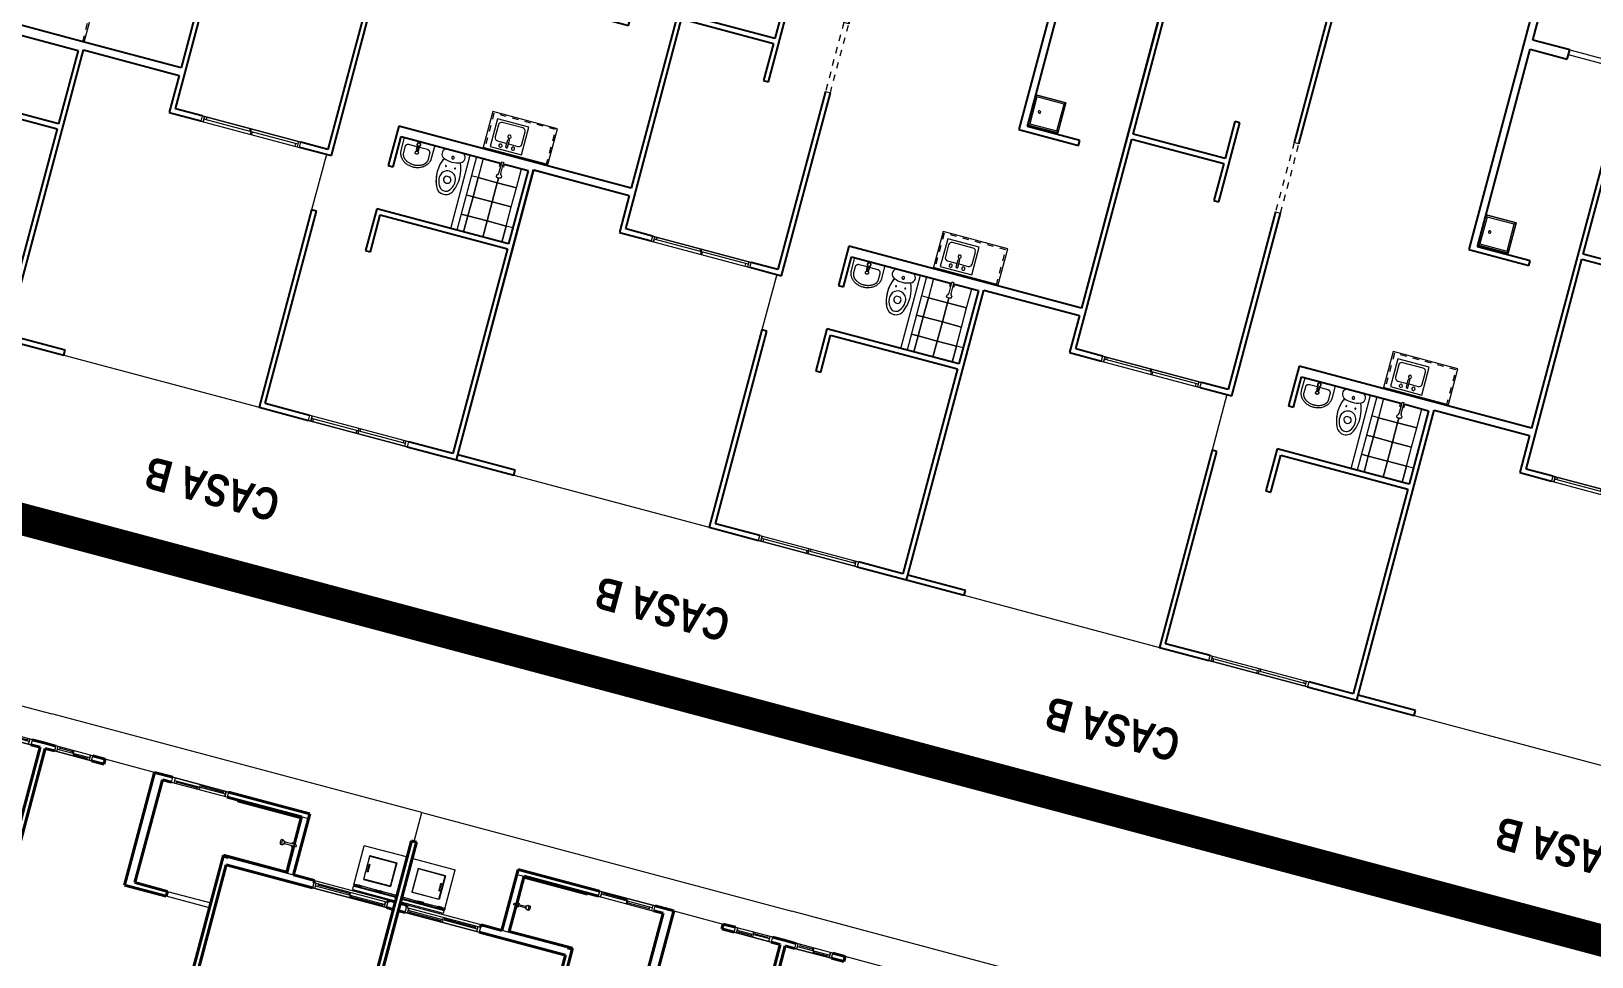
# Model space of a CAD drawing. Header units: metres. Extents: x 689715 to 690980, y 1005284 to 1006835.
# Drawn here: x 690679.23 to 690703.68, y 1005480.28 to 1005494.78 of the extents above; entities that cross this region are included whole.
import ezdxf

# ---------------------------------------------------------------- set-up
doc = ezdxf.new("R2010")
doc.units = ezdxf.units.M
doc.linetypes.add('Dash', pattern=[0.006, 0.003, -0.003])
doc.linetypes.add('Overhead', pattern=[0.003969, 0.002381, -0.001587])
for name, color, linetype in [('0_HUELLA MAYA 3R', 7, 'Continuous'), ('A-BLDG', 7, 'Continuous'), ('C-LOTE-LINEA', 230, 'Continuous'), ('POLIGONO EFECTIVO FIII', 6, 'Continuous')]:
    doc.layers.add(name, color=color, linetype=linetype)
for name, color, linetype, lineweight in [('A-DETL-GENF', 92, 'Continuous', 9), ('A-DETL-MEDM', 33, 'Continuous', 18), ('A-FLOR', 250, 'Continuous', 9), ('A-GENM', 13, 'Continuous', 9), ('A-GLAZ', 151, 'Continuous', 9), ('A-GLAZ-CURT', 52, 'Continuous', 9), ('A-WALL', 250, 'Continuous', 9), ('G-ANNO-TEXT', 2, 'Continuous', 9), ('G-IMPT', 8, 'Continuous', 9), ('P-PIPE', 250, 'Continuous', 9), ('P-SANR-FIXT', 250, 'Continuous', 9), ('Q-CASE', 31, 'Continuous', 9), ('Q-SPCQ', 91, 'Continuous', 9)]:
    doc.layers.add(name, color=color, linetype=linetype, lineweight=lineweight)
doc.styles.add('Arial_B', font='', dxfattribs={"width": 0.8, "height": 0.5})
doc.styles.get('Arial_B').set_extended_font_data('Arial', bold=True)

# ---------------------------------------------------------------- blocks, each defined once
blk = doc.blocks.new('M_Base Cabinet-Double Door Sink Unit - 105-535934-PLANO CLAVE')
at = {"layer": 'Q-CASE', "linetype": 'Dash'}
for p, q in [((-0.481, 0), (-0.481, -0.58)), ((0.519, -0.58), (0.519, 0)), ((-0.481, -0.58), (0.519, -0.58))]:
    blk.add_line(p, q, dxfattribs=at)
blk = doc.blocks.new('Window-Sliding - VENTANA DE 1_60 X 1_20-675561-PLANO CLAVE')
at = {"layer": 'A-GLAZ'}
for p, q in [((0.8, 0.04), (-0.8, 0.04)), ((-0.8, 0.04), (-0.8, -0.043)), ((-0.8, 0.04), (0.8, 0.04)), ((-0.762, -0.043), (-0.762, 0.04)), ((-0.762, 0.04), (-0.762, -0.043)), ((-0.727, 0.04), (-0.727, -0.001)), ((-0.022, 0.04), (-0.022, -0.001)), ((0, -0.001), (0, 0.04)), ((0.762, 0.04), (0.762, -0.043)), ((0.8, -0.043), (0.8, 0.04)), ((-0.8, -0.043), (0.8, -0.043)), ((-0.8, -0.043), (0.8, -0.043)), ((-0.8, -0.043), (0.8, -0.043)), ((0.762, -0.001), (-0.762, -0.001)), ((0, -0.001), (0, -0.043)), ((0.023, -0.043), (0.023, -0.001)), ((0.727, -0.043), (0.727, -0.001))]:
    blk.add_line(p, q, dxfattribs=at)
blk = doc.blocks.new('Window-Sliding - VENTANA DE 1_60 X 1_20-1075703-PLANO CLAVE')
at = {"layer": 'A-GLAZ'}
for p, q in [((-0.8, -0.04), (-0.8, 0.043)), ((-0.8, 0.043), (0.8, 0.043)), ((-0.8, 0.043), (0.8, 0.043)), ((-0.8, 0.043), (0.8, 0.043)), ((-0.762, 0.043), (-0.762, -0.04)), ((-0.762, -0.04), (-0.762, 0.043)), ((0.762, 0.001), (-0.762, 0.001)), ((-0.727, -0.04), (-0.727, 0.001)), ((-0.022, -0.04), (-0.022, 0.001)), ((0, 0.001), (0, 0.043)), ((0, 0.001), (0, -0.04)), ((0.023, 0.043), (0.023, 0.001)), ((0.727, 0.043), (0.727, 0.001)), ((0.762, -0.04), (0.762, 0.043)), ((0.8, 0.043), (0.8, -0.04)), ((0.8, -0.04), (-0.8, -0.04)), ((-0.8, -0.04), (0.8, -0.04))]:
    blk.add_line(p, q, dxfattribs=at)
blk = doc.blocks.new('Sink - Utility - 455 mmx455 mm-688411-PLANO CLAVE')
at = {"layer": 'P-SANR-FIXT'}
for p, q in [((0.007, 0.244), (0.493, 0.244)), ((0.494, 0.244), (0.007, 0.244)), ((0.029, 0.217), (0.007, 0.244)), ((0.029, 0.217), (0.029, -0.217)), ((0.471, 0.217), (0.029, 0.217)), ((0.493, 0.244), (0.471, 0.217)), ((0.471, -0.217), (0.471, 0.217)), ((0.493, 0.244), (0.493, -0.244)), ((0.494, -0.244), (0.494, 0.244)), ((0.029, -0.217), (0.007, -0.244)), ((0.493, -0.244), (0.007, -0.244)), ((0.007, -0.244), (0.494, -0.244)), ((0.029, -0.217), (0.471, -0.217)), ((0.471, -0.217), (0.493, -0.244))]:
    blk.add_line(p, q, dxfattribs=at)
for start, end in [(90, 270), (90, 270), (270, 90), (270, 90)]:
    blk.add_arc((0.13, 0), 0.02, start, end, dxfattribs=at)
blk = doc.blocks.new('Counter Top w Sink Hole - 600mm Depth-798893-PLANO CLAVE')
at = {"layer": 'Q-CASE'}
for p, q in [((-1.2, 0), (-1.2, -0.6)), ((-0.15, -0.6), (-0.15, 0)), ((-1.2, -0.019), (-0.15, -0.019)), ((-1.2, -0.6), (-0.15, -0.6))]:
    blk.add_line(p, q, dxfattribs=at)
blk = doc.blocks.new('Asiento de WC con cisterna - Basado en muro _1_ - 700 x 370 mm-789044-PLANO CLAVE')
at = {"layer": 'P-SANR-FIXT'}
for p, q in [((0.082, 0.506), (0.094, 0.493)), ((0.094, 0.493), (0.156, 0.493)), ((0.156, 0.493), (0.168, 0.506)), ((-0.022, 0.075), (-0.022, 0.084)), ((-0.022, 0.075), (-0.022, 0.084)), ((0.272, 0.084), (0.272, 0.075)), ((0.272, 0.084), (0.272, 0.075))]:
    blk.add_line(p, q, dxfattribs=at)
for centre, radius, start, end in [((0.126, 0.628), 0.15, 90.5311, 156.2031), ((0.126, 0.628), 0.15, 90.5311, 156.2031), ((0.124, 0.628), 0.15, 23.7969, 89.4689), ((0.124, 0.628), 0.15, 23.7969, 89.4689), ((0.5, 0.463), 0.558, 156.2031, 204.606), ((0.5, 0.463), 0.558, 156.2031, 204.6455), ((0.216, 0.545), 0.22, 135.6026, 189.0939), ((0.125, 0.531), 0.128, 189.0939, 270.0015), ((0.117, 0.642), 0.0816, 84.1645, 135.6026), ((0.117, 0.541), 0.05, 162.8135, 225), ((0.125, 0.539), 0.0581, 17.1829, 162.8135), ((0.133, 0.642), 0.0816, 44.3974, 95.8355), ((0.133, 0.541), 0.05, 315, 17.1829), ((0.034, 0.545), 0.22, 350.9061, 44.3974), ((0.125, 0.531), 0.128, 317.5547, 350.9061), ((-0.25, 0.463), 0.558, 335.3545, 23.7969), ((-0.25, 0.463), 0.558, 7.6626, 23.7969), ((-0.25, 0.463), 0.558, 359.5954, 7.6626), ((0.125, -0.087), 0.344, 66.8782, 113.1218), ((0.052, 0.34), 0.00783, 0, 180), ((0.052, 0.34), 0.00783, 180, 360), ((0.125, 0.531), 0.128, 269.9985, 317.5547), ((0.2, 0.34), 0.00783, 0, 180), ((0.2, 0.34), 0.00783, 180, 0), ((-0.25, 0.463), 0.558, 335.394, 359.5954), ((0.022, 0.154), 0.0825, 113.1218, 237.7255), ((0.022, 0.154), 0.0825, 113.1218, 237.7255), ((0.125, -0.087), 0.344, 112.6568, 113.1218), ((0.126, 0.186), 0.0209, 0, 180), ((0.126, 0.186), 0.0209, 180, 0), ((0.125, -0.087), 0.344, 66.8782, 67.3432), ((0.228, 0.154), 0.0825, 302.2745, 66.8782), ((0.228, 0.154), 0.0825, 302.2745, 66.8782)]:
    blk.add_arc(centre, radius, start, end, dxfattribs=at)
blk = doc.blocks.new('Shower_System-Symmons-Dia-Shower-Tub_Spout - 2_5 GPM Flow Restrictor_ Chrome-789671-PLANO CLAVE')
at = {"layer": 'P-PIPE'}
for p, q in [((10.788, 5.648), (10.788, 5.674)), ((10.795, 5.642), (10.788, 5.648)), ((10.807, 5.635), (10.795, 5.642)), ((10.807, 5.62), (10.807, 5.635)), ((10.858, 5.642), (10.846, 5.635)), ((10.846, 5.635), (10.846, 5.62)), ((10.864, 5.648), (10.858, 5.642)), ((10.864, 5.674), (10.864, 5.648)), ((10.795, 5.459), (10.812, 5.463)), ((10.795, 5.455), (10.795, 5.459)), ((10.814, 5.455), (10.795, 5.455)), ((10.812, 5.463), (10.814, 5.463)), ((10.814, 5.463), (10.814, 5.614)), ((10.814, 5.43), (10.814, 5.455)), ((10.839, 5.43), (10.814, 5.43)), ((10.839, 5.614), (10.839, 5.463)), ((10.839, 5.463), (10.841, 5.463)), ((10.858, 5.455), (10.839, 5.455)), ((10.839, 5.455), (10.839, 5.43)), ((10.841, 5.463), (10.858, 5.459)), ((10.858, 5.459), (10.858, 5.455))]:
    blk.add_line(p, q, dxfattribs=at)
blk.add_open_spline([(10.788, 5.674), (10.788, 5.675), (10.789, 5.676), (10.79, 5.679), (10.793, 5.681), (10.797, 5.684), (10.805, 5.687), (10.817, 5.689), (10.83, 5.69), (10.842, 5.688), (10.854, 5.685), (10.862, 5.68), (10.864, 5.676), (10.864, 5.674)], degree=3, knots=[0, 0, 0, 0, 0.052632, 0.105263, 0.157895, 0.210526, 0.315789, 0.421053, 0.526316, 0.631579, 0.736842, 0.868421, 1, 1, 1, 1], dxfattribs=at)
for points in [[(10.814, 5.614), (10.812, 5.615), (10.81, 5.616), (10.808, 5.618), (10.807, 5.619), (10.807, 5.62)], [(10.846, 5.62), (10.846, 5.619), (10.845, 5.618), (10.843, 5.616), (10.841, 5.615), (10.839, 5.614)]]:
    blk.add_open_spline(points, degree=3, dxfattribs=at)
at = {"layer": 'P-SANR-FIXT'}
for p, q in [((10.731, 5.455), (10.731, 5.461)), ((10.731, 5.461), (10.795, 5.461)), ((10.795, 5.461), (10.795, 5.506)), ((10.795, 5.506), (10.814, 5.506)), ((10.839, 5.506), (10.858, 5.506)), ((10.858, 5.506), (10.858, 5.461)), ((10.858, 5.461), (10.922, 5.461)), ((10.922, 5.461), (10.922, 5.455))]:
    blk.add_line(p, q, dxfattribs=at)
blk = doc.blocks.new('Fregadero de cocina - Isla - 510 x 450 mm-797699-PLANO CLAVE')
at = {"layer": 'P-SANR-FIXT'}
for p, q in [((-0.239, 0.227), (-0.239, -0.223)), ((0.271, 0.227), (-0.239, 0.227)), ((-0.201, 0.062), (-0.201, -0.134)), ((0.003, 0.113), (-0.15, 0.113)), ((0.003, 0.17), (0.003, 0.053)), ((0.028, 0.17), (0.028, 0.053)), ((0.182, 0.113), (0.028, 0.113)), ((0.233, -0.134), (0.233, 0.062)), ((0.271, -0.223), (0.271, 0.227)), ((-0.239, -0.223), (0.271, -0.223)), ((-0.15, -0.185), (0.182, -0.185))]:
    blk.add_line(p, q, dxfattribs=at)
for centre, radius, start, end in [((-0.15, 0.062), 0.0508, 136.5356, 180), ((-0.15, 0.062), 0.0508, 90, 135), ((-0.086, 0.167), 0.0254, 360, 180), ((-0.086, 0.167), 0.0254, 180, 0), ((0.016, 0), 0.0254, 360, 180), ((0.016, 0), 0.0254, 180, 0), ((0.016, 0.17), 0.0127, 360, 180), ((0.016, 0.053), 0.0127, 180, 0), ((0.117, 0.172), 0.0254, 360, 180), ((0.117, 0.172), 0.0254, 180, 0), ((0.182, 0.062), 0.0508, 360, 90), ((-0.15, -0.134), 0.0508, 180, 270), ((0.182, -0.134), 0.0508, 270, 315), ((0.182, -0.134), 0.0508, 315.0163, 0)]:
    blk.add_arc(centre, radius, start, end, dxfattribs=at)
blk = doc.blocks.new('M_Opening-Door - 1_12 x 2_21 mm-891659-PLANO CLAVE')
at = {"layer": 'A-DETL-GENF', "linetype": 'Overhead'}
for p, q in [((0.552, 0.04), (-0.568, 0.04)), ((-0.568, -0.04), (0.552, -0.04))]:
    blk.add_line(p, q, dxfattribs=at)
at = {"layer": 'A-DETL-MEDM'}
for p, q in [((-0.568, 0.04), (-0.568, -0.04)), ((0.552, -0.04), (0.552, 0.04))]:
    blk.add_line(p, q, dxfattribs=at)
blk = doc.blocks.new('M_Rectangle Surface - ELBA BEIGE-1192598-PLANO CLAVE')
at = {"layer": 'A-GLAZ-CURT'}
for p, q in [((1.955, 1.955), (1.645, 1.955)), ((1.645, 1.955), (1.645, 1.645)), ((1.955, 1.645), (1.955, 1.955)), ((1.645, 1.645), (1.955, 1.645))]:
    blk.add_line(p, q, dxfattribs=at)
blk = doc.blocks.new('M_Rectangle Surface - ELBA BEIGE-V24-PLANO CLAVE')
at = {"layer": 'A-GLAZ-CURT'}
for p, q in [((1.721, 1.955), (1.645, 1.955)), ((1.645, 1.955), (1.645, 1.645)), ((1.645, 1.645), (1.955, 1.645))]:
    blk.add_line(p, q, dxfattribs=at)
blk = doc.blocks.new('M_Rectangle Surface - ELBA BEIGE-V25-PLANO CLAVE')
at = {"layer": 'A-GLAZ-CURT'}
for p, q in [((1.955, 1.955), (1.645, 1.955)), ((1.645, 1.955), (1.645, 1.645)), ((1.645, 1.645), (1.721, 1.645))]:
    blk.add_line(p, q, dxfattribs=at)
blk = doc.blocks.new('Wall_Basin_with_optional_pedestal_taps_or_mixer_13910 - 500w x 420d wall w taps-1270141-PLANO CLAVE')
at = {"layer": 'P-SANR-FIXT'}
for p, q in [((-0.114, 0.115), (-0.114, 0.325)), ((0.374, 0.325), (0.374, 0.115)), ((-0.072, 0.185), (-0.072, 0.09)), ((0.11, 0.235), (-0.02, 0.235)), ((0.281, 0.235), (0.15, 0.235)), ((0.333, 0.09), (0.333, 0.185))]:
    blk.add_line(p, q, dxfattribs=at)
blk.add_circle((0.13, 0.146), 0.025, dxfattribs=at)
for points, knots in [([(0.374, 0.115), (0.374, 0.109), (0.374, 0.097), (0.371, 0.082), (0.368, 0.071), (0.365, 0.059), (0.36, 0.045), (0.352, 0.029), (0.339, 0.009), (0.32, -0.015), (0.293, -0.039), (0.263, -0.058), (0.23, -0.073), (0.198, -0.082), (0.169, -0.087), (0.144, -0.09), (0.117, -0.09), (0.091, -0.087), (0.066, -0.083), (0.032, -0.073), (-0.008, -0.056), (-0.051, -0.025), (-0.08, 0.009), (-0.097, 0.039), (-0.106, 0.063), (-0.112, 0.089), (-0.114, 0.106), (-0.114, 0.115)], [-1, -1, -1, -1, -0.974537, -0.949074, -0.936343, -0.923611, -0.898148, -0.872685, -0.847222, -0.796296, -0.74537, -0.694444, -0.643519, -0.592593, -0.555556, -0.518519, -0.481481, -0.444444, -0.407407, -0.37037, -0.296296, -0.222222, -0.148148, -0.111111, -0.074074, -0.037037, 0, 0, 0, 0]), ([(-0.02, 0.235), (-0.023, 0.235), (-0.029, 0.235), (-0.04, 0.232), (-0.051, 0.226), (-0.061, 0.217), (-0.067, 0.208), (-0.071, 0.197), (-0.072, 0.189), (-0.072, 0.185)], [-1, -1, -1, -1, -0.892857, -0.785714, -0.571429, -0.428571, -0.285714, -0.142857, 0, 0, 0, 0]), ([(-0.072, 0.09), (-0.072, 0.083), (-0.071, 0.073), (-0.068, 0.06), (-0.064, 0.05), (-0.059, 0.041), (-0.054, 0.032), (-0.048, 0.023), (-0.041, 0.016), (-0.034, 0.008), (-0.026, 0.001), (-0.018, -0.005), (-0.01, -0.011), (-0.001, -0.016), (0.011, -0.023), (0.027, -0.031), (0.049, -0.038), (0.072, -0.044), (0.095, -0.048), (0.115, -0.05), (0.13, -0.05), (0.146, -0.05), (0.166, -0.048), (0.189, -0.044), (0.212, -0.038), (0.234, -0.03), (0.256, -0.02), (0.272, -0.01), (0.285, -0.001), (0.294, 0.007), (0.302, 0.016), (0.31, 0.025), (0.315, 0.033), (0.319, 0.039), (0.322, 0.045), (0.325, 0.05), (0.328, 0.057), (0.33, 0.067), (0.332, 0.078), (0.333, 0.086), (0.333, 0.09)], [-1, -1, -1, -1, -0.961957, -0.942935, -0.923913, -0.904891, -0.88587, -0.866848, -0.847826, -0.828804, -0.809783, -0.790761, -0.771739, -0.752717, -0.733696, -0.695652, -0.652174, -0.608696, -0.565217, -0.521739, -0.5, -0.478261, -0.434783, -0.391304, -0.347826, -0.304348, -0.26087, -0.217391, -0.195652, -0.173913, -0.152174, -0.130435, -0.108696, -0.097826, -0.086957, -0.076087, -0.065217, -0.043478, -0.021739, 0, 0, 0, 0]), ([(0.105, 0.146), (0.105, 0.148), (0.106, 0.151), (0.107, 0.155), (0.109, 0.159), (0.111, 0.162), (0.114, 0.165), (0.118, 0.168), (0.122, 0.17), (0.125, 0.171), (0.128, 0.171), (0.129, 0.171), (0.129, 0.171)], [0, 0, 0, 0, 0.0555556, 0.1111111, 0.1666667, 0.2222222, 0.2777778, 0.3333333, 0.3888889, 0.4444444, 0.4791667, 0.4836011, 0.4836011, 0.4836011, 0.4836011]), ([(0.155, 0.146), (0.155, 0.145), (0.155, 0.142), (0.154, 0.138), (0.152, 0.134), (0.15, 0.13), (0.146, 0.127), (0.143, 0.124), (0.139, 0.122), (0.135, 0.121), (0.132, 0.121), (0.128, 0.121), (0.124, 0.122), (0.12, 0.123), (0.116, 0.125), (0.114, 0.127), (0.112, 0.129), (0.11, 0.131), (0.107, 0.137), (0.105, 0.142), (0.105, 0.146)], [0, 0, 0, 0, 0.055556, 0.111111, 0.166667, 0.222222, 0.277778, 0.333333, 0.388889, 0.444444, 0.479167, 0.513889, 0.583333, 0.652778, 0.6875, 0.722222, 0.756944, 0.791667, 0.861111, 1, 1, 1, 1]), ([(0.132, 0.171), (0.133, 0.171), (0.137, 0.17), (0.141, 0.169), (0.144, 0.167), (0.146, 0.165), (0.148, 0.163), (0.151, 0.161), (0.154, 0.155), (0.155, 0.15), (0.155, 0.146)], [0.5163091, 0.5163091, 0.5163091, 0.5163091, 0.5833333, 0.6527778, 0.6875, 0.7222222, 0.7569444, 0.7916667, 0.8611111, 1, 1, 1, 1]), ([(0.333, 0.185), (0.333, 0.188), (0.333, 0.192), (0.331, 0.198), (0.33, 0.202), (0.328, 0.206), (0.326, 0.21), (0.324, 0.213), (0.32, 0.219), (0.313, 0.225), (0.303, 0.231), (0.292, 0.234), (0.284, 0.235), (0.281, 0.235)], [-1, -1, -1, -1, -0.892857, -0.839286, -0.785714, -0.732143, -0.678571, -0.625, -0.571429, -0.428571, -0.285714, -0.142857, 0, 0, 0, 0])]:
    blk.add_open_spline(points, degree=3, knots=knots, dxfattribs=at)
blk = doc.blocks.new('RC-Tap Mixer horizontal face - Mixer-1270082-PLANO CLAVE')
at = {"layer": 'P-SANR-FIXT'}
for p, q in [((-0.02, -0.015), (-0.02, -0.085)), ((-0.013, -0.022), (-0.013, -0.074)), ((0.013, -0.074), (0.013, -0.022)), ((0.02, -0.085), (0.02, -0.015))]:
    blk.add_line(p, q, dxfattribs=at)
at = {"layer": 'P-SANR-FIXT', "flags": 128}
for points in [[(0, 0.03), (-0.001, 0.03), (-0.002, 0.03), (-0.004, 0.03), (-0.005, 0.03), (-0.006, 0.029), (-0.007, 0.029), (-0.008, 0.029), (-0.009, 0.028), (-0.011, 0.028), (-0.012, 0.028), (-0.013, 0.027), (-0.014, 0.027), (-0.015, 0.026), (-0.016, 0.025), (-0.017, 0.025), (-0.018, 0.024), (-0.019, 0.023), (-0.02, 0.023), (-0.021, 0.022), (-0.022, 0.021), (-0.022, 0.02), (-0.023, 0.019), (-0.024, 0.018), (-0.025, 0.017), (-0.025, 0.016), (-0.026, 0.015), (-0.026, 0.014), (-0.027, 0.013), (-0.028, 0.012), (-0.028, 0.011), (-0.028, 0.01), (-0.029, 0.009), (-0.029, 0.007), (-0.029, 0.006), (-0.03, 0.005), (-0.03, 0.004), (-0.03, 0.003), (-0.03, 0.002), (-0.03, 0), (-0.03, -0.001), (-0.03, -0.002), (-0.03, -0.003), (-0.03, -0.004), (-0.029, -0.006), (-0.029, -0.007), (-0.029, -0.008), (-0.029, -0.009), (-0.028, -0.01), (-0.028, -0.011), (-0.027, -0.012), (-0.027, -0.014), (-0.026, -0.015), (-0.026, -0.016), (-0.025, -0.017), (-0.024, -0.018), (-0.024, -0.019), (-0.023, -0.02), (-0.022, -0.02), (-0.021, -0.021), (-0.02, -0.022)], [(0.02, -0.023), (0.021, -0.022), (0.022, -0.021), (0.022, -0.02), (0.023, -0.019), (0.024, -0.018), (0.025, -0.017), (0.025, -0.016), (0.026, -0.015), (0.026, -0.014), (0.027, -0.013), (0.028, -0.012), (0.028, -0.011), (0.028, -0.01), (0.029, -0.009), (0.029, -0.007), (0.029, -0.006), (0.03, -0.005), (0.03, -0.004), (0.03, -0.003), (0.03, -0.002), (0.03, 0), (0.03, 0.001), (0.03, 0.002), (0.03, 0.003), (0.03, 0.004), (0.029, 0.006), (0.029, 0.007), (0.029, 0.008), (0.029, 0.009), (0.028, 0.01), (0.028, 0.011), (0.027, 0.012), (0.027, 0.014), (0.026, 0.015), (0.026, 0.016), (0.025, 0.017), (0.024, 0.018), (0.024, 0.019), (0.023, 0.02), (0.022, 0.02), (0.021, 0.021), (0.02, 0.022), (0.019, 0.023), (0.018, 0.024), (0.017, 0.024), (0.016, 0.025), (0.015, 0.026), (0.014, 0.026), (0.013, 0.027), (0.012, 0.027), (0.011, 0.028), (0.01, 0.028), (0.009, 0.029), (0.008, 0.029), (0.007, 0.029), (0.005, 0.03), (0.004, 0.03), (0.003, 0.03), (0.002, 0.03), (0.001, 0.03), (0, 0.03)]]:
    blk.add_lwpolyline(points, dxfattribs=at)
at = {"layer": 'P-SANR-FIXT'}
for centre, radius, start, end in [((0, 0), 0.03, 90, 226.1829), ((0, 0), 0.025, 90, 240), ((0, 0), 0.025, 162, 169.3835), ((0, 0), 0.025, 153.4349, 164.0852), ((0, 0), 0.025, 121.7175, 130.992), ((0, 0), 0.03, 313.8171, 90), ((0, 0), 0.025, 300, 90), ((0, 0), 0.025, 49.008, 58.2825), ((0, 0), 0.025, 15.9148, 26.5651), ((0, 0), 0.025, 10.6165, 18), ((0, 0), 0.025, 185.1524, 195.9185), ((0, 0), 0.025, 190.6941, 199.4381), ((0, -0.085), 0.02, 180, 360), ((0, -0.074), 0.0125, 180, 360), ((0, 0), 0.025, 344.0815, 354.8476), ((0, 0), 0.025, 340.5619, 349.3059)]:
    blk.add_arc(centre, radius, start, end, dxfattribs=at)
blk = doc.blocks.new('FRESNO B')
at = {"layer": 'A-FLOR', "color": 141}
for p, q in [((7.917, 17.35), (4.75, 17.35)), ((4.75, 13.25), (4.75, 14.15)), ((0, 6.73), (0.95, 6.73)), ((0.95, 6.65), (0, 6.65))]:
    blk.add_line(p, q, dxfattribs=at)
at = {"layer": 'A-GLAZ-CURT', "color": 141}
for p, q in [((1.74, 13.61), (1.74, 13.87)), ((1.74, 13.87), (1.74, 13.61)), ((2.05, 13.61), (2.05, 13.87)), ((2.05, 13.87), (2.05, 13.61)), ((2.36, 13.61), (2.36, 13.87)), ((2.36, 13.87), (2.36, 13.61)), ((1.63, 13.61), (1.74, 13.61)), ((1.74, 13.61), (2.05, 13.61)), ((2.05, 13.61), (2.36, 13.61)), ((2.36, 13.61), (2.47, 13.61)), ((2.36, 13.61), (2.36, 13.3)), ((2.47, 13.61), (2.36, 13.61)), ((2.36, 13.3), (2.47, 13.3)), ((2.36, 13.3), (2.36, 12.99)), ((2.47, 13.3), (2.36, 13.3)), ((2.36, 12.99), (2.47, 12.99))]:
    blk.add_line(p, q, dxfattribs=at)
at = {"layer": 'A-WALL', "color": 141, "lineweight": 25}
for p, q in [((2.35, 17.35), (1.55, 17.35)), ((1.55, 17.35), (1.55, 17.27)), ((1.55, 17.27), (1.55, 17.27)), ((1.55, 17.27), (1.55, 12.65)), ((1.63, 17.27), (2.35, 17.27)), ((1.63, 13.95), (1.63, 17.27)), ((4.75, 17.35), (3.95, 17.35)), ((3.95, 17.27), (4.67, 17.27)), ((4.67, 17.27), (4.67, 14.15)), ((4.75, 14.15), (4.75, 17.35)), ((7.917, 17.35), (7.917, 17.27)), ((7.917, 17.27), (8.85, 17.27)), ((8.85, 17.35), (7.917, 17.35)), ((8.85, 17.27), (8.85, 12.65)), ((3.69, 14.55), (3.69, 13.95)), ((3.77, 14.55), (3.69, 14.55)), ((3.77, 13.87), (3.77, 14.55)), ((3.69, 13.95), (1.63, 13.95)), ((4.67, 14.15), (4.75, 14.15)), ((1.63, 12.68), (1.63, 13.87)), ((1.63, 13.87), (3.77, 13.87)), ((5.185, 13.25), (4.67, 13.25)), ((4.67, 13.25), (4.67, 10.287)), ((7.3, 13.25), (6.785, 13.25)), ((7.3, 12.65), (7.3, 13.25)), ((3.69, 13.17), (3.69, 12.68)), ((3.77, 13.17), (3.69, 13.17)), ((3.77, 12.53), (3.77, 13.17)), ((4.75, 13.17), (5.185, 13.17)), ((4.75, 10.287), (4.75, 13.17)), ((6.785, 13.17), (7.22, 13.17)), ((7.22, 13.17), (7.22, 9.767)), ((1.55, 12.65), (0, 12.65)), ((0, 6.204), (0, 12.53)), ((0, 12.53), (3.77, 12.53)), ((2.018, 12.68), (1.63, 12.68)), ((3.69, 12.68), (2.082, 12.68)), ((8.85, 12.65), (7.3, 12.65)), ((7.3, 6.204), (7.3, 12.53)), ((5.73, 10.367), (5.65, 10.367)), ((5.65, 10.367), (5.65, 9.087)), ((5.73, 9.767), (5.73, 10.367)), ((1.67, 10.08), (0.7, 10.08)), ((0.7, 10.08), (0.7, 10)), ((1.67, 5.08), (1.67, 10.08)), ((0.7, 10), (1.55, 10)), ((1.55, 10), (1.55, 6.8)), ((7.22, 9.767), (5.73, 9.767)), ((5.73, 9.087), (5.73, 9.687)), ((5.73, 9.687), (7.22, 9.687)), ((7.22, 9.687), (7.22, 6.284)), ((4.67, 9.167), (4.67, 6.142)), ((4.75, 6.284), (4.75, 9.167)), ((5.65, 9.087), (5.73, 9.087)), ((1.55, 6.8), (0.95, 6.8)), ((0.95, 6.8), (0.95, 6.65)), ((0.95, 6.65), (1.55, 6.65)), ((1.55, 6.65), (1.55, 5))]:
    blk.add_line(p, q, dxfattribs=at)
at = {"layer": 'A-WALL', "color": 141}
for p, q in [((2.47, 12.68), (2.47, 13.87)), ((2.57, 13.87), (2.57, 12.68))]:
    blk.add_line(p, q, dxfattribs=at)
at = {"layer": 'A-GENM', "color": 141, "rotation": 89.99999999999993}
blk.add_blockref('M_Opening-Door - 1_12 x 2_21 mm-891659-PLANO CLAVE', (4.71, 9.735), dxfattribs=at)
at = {"layer": 'A-GLAZ', "color": 141, "rotation": 180}
for name, p in [('Window-Sliding - VENTANA DE 1_60 X 1_20-1075703-PLANO CLAVE', (3.15, 17.31)), ('Window-Sliding - VENTANA DE 1_60 X 1_20-675561-PLANO CLAVE', (5.985, 13.21))]:
    blk.add_blockref(name, p, dxfattribs=at)
at = {"layer": 'A-GLAZ-CURT', "color": 141}
for name, p, rotation in [('M_Rectangle Surface - ELBA BEIGE-1192598-PLANO CLAVE', (0.095, 15.255), 270.0000000000002), ('M_Rectangle Surface - ELBA BEIGE-1192598-PLANO CLAVE', (0.405, 15.255), 269.9999999999998), ('M_Rectangle Surface - ELBA BEIGE-1192598-PLANO CLAVE', (0.095, 14.945), 270.0000000000004), ('M_Rectangle Surface - ELBA BEIGE-1192598-PLANO CLAVE', (0.405, 14.945), 270), ('M_Rectangle Surface - ELBA BEIGE-V24-PLANO CLAVE', (0.095, 14.635), 270.0000000000002), ('M_Rectangle Surface - ELBA BEIGE-V25-PLANO CLAVE', (0.405, 14.635), 269.9999999999998)]:
    blk.add_blockref(name, p, dxfattribs=dict(at, rotation=rotation))
at = {"layer": 'P-SANR-FIXT', "color": 141}
for name, p in [('Asiento de WC con cisterna - Basado en muro _1_ - 700 x 370 mm-789044-PLANO CLAVE', (2.695, 12.605)), ('Shower_System-Symmons-Dia-Shower-Tub_Spout - 2_5 GPM Flow Restrictor_ Chrome-789671-PLANO CLAVE', (-8.776, 7.225)), ('Fregadero de cocina - Isla - 510 x 450 mm-797699-PLANO CLAVE', (2.034, 12.243))]:
    blk.add_blockref(name, p, dxfattribs=at)
at = {"layer": 'P-SANR-FIXT', "color": 141, "rotation": 180}
for name, p in [('Wall_Basin_with_optional_pedestal_taps_or_mixer_13910 - 500w x 420d wall w taps-1270141-PLANO CLAVE', (3.52, 13.005)), ('RC-Tap Mixer horizontal face - Mixer-1270082-PLANO CLAVE', (3.39, 12.73)), ('Sink - Utility - 455 mmx455 mm-688411-PLANO CLAVE', (1.557, 9.73))]:
    blk.add_blockref(name, p, dxfattribs=at)
at = {"layer": 'Q-CASE', "color": 141}
for name, p in [('Counter Top w Sink Hole - 600mm Depth-798893-PLANO CLAVE', (2.555, 12.53)), ('M_Base Cabinet-Double Door Sink Unit - 105-535934-PLANO CLAVE', (1.861, 12.53))]:
    blk.add_blockref(name, p, dxfattribs=at)
at = {"layer": 'G-ANNO-TEXT', "color": 141, "insert": (4.063, 19.029), "char_height": 0.5, "width": 2.64557, "attachment_point": 1, "style": 'Arial_B'}
blk.add_mtext('CASA B', dxfattribs=at)
blk = doc.blocks.new('Counter Top w Sink Hole - 600mm Depth-V16-PLANO CLAVE')
at = {"layer": 'Q-CASE'}
for p, q in [((-1.2, 0), (-1.2, -0.6)), ((-0.15, -0.6), (-0.15, 0)), ((-1.2, -0.019), (-1.175, -0.019)), ((-0.175, -0.019), (-0.15, -0.019)), ((-1.2, -0.6), (-0.15, -0.6))]:
    blk.add_line(p, q, dxfattribs=at)
blk = doc.blocks.new('FRESNO C')
at = {"layer": 'A-WALL', "color": 141, "lineweight": 25}
for p, q in [((1.63, 13.95), (1.63, 17.27)), ((3.69, 13.95), (1.63, 13.95)), ((1.63, 12.68), (1.63, 13.87)), ((1.63, 13.87), (3.77, 13.87)), ((0, 12.53), (1.549, 12.53)), ((1.55, 12.53), (3.77, 12.53)), ((3.69, 12.68), (1.63, 12.68))]:
    blk.add_line(p, q, dxfattribs=at)
at = {"layer": 'Q-CASE', "color": 141}
for name, p in [('Counter Top w Sink Hole - 600mm Depth-V16-PLANO CLAVE', (2.77, 12.53)), ('M_Base Cabinet-Double Door Sink Unit - 105-535934-PLANO CLAVE', (2.076, 12.53))]:
    blk.add_blockref(name, p, dxfattribs=at)
blk = doc.blocks.new('Shower_System-Symmons-Dia-Shower-Tub_Spout - DUCHA-743155-NIVEL 000')
at = {"layer": 'P-PIPE'}
for p, q in [((10.057, 11.284), (10.031, 11.284)), ((10.063, 11.278), (10.057, 11.284)), ((10.07, 11.266), (10.063, 11.278)), ((10.085, 11.266), (10.07, 11.266)), ((10.085, 11.259), (10.091, 11.259)), ((10.241, 11.259), (10.091, 11.259)), ((10.246, 11.278), (10.241, 11.261)), ((10.241, 11.261), (10.241, 11.259)), ((10.241, 11.234), (10.241, 11.259)), ((10.246, 11.215), (10.246, 11.278)), ((10.25, 11.278), (10.246, 11.278)), ((10.25, 11.259), (10.25, 11.278)), ((10.275, 11.259), (10.25, 11.259)), ((10.275, 11.234), (10.275, 11.259)), ((10.031, 11.208), (10.057, 11.208)), ((10.057, 11.208), (10.063, 11.215)), ((10.063, 11.215), (10.07, 11.227)), ((10.07, 11.227), (10.085, 11.227)), ((10.085, 11.234), (10.091, 11.234)), ((10.091, 11.234), (10.241, 11.234)), ((10.241, 11.234), (10.241, 11.232)), ((10.241, 11.232), (10.246, 11.215)), ((10.246, 11.215), (10.25, 11.215)), ((10.25, 11.234), (10.275, 11.234)), ((10.25, 11.215), (10.25, 11.234))]:
    blk.add_line(p, q, dxfattribs=at)
for centre, major_axis, ratio, start_param, end_param in [((10.057, 11.246), (0, 0.038), 0.494548, 0, 3.141593), ((10.085, 11.246), (0, 0.0191), 0.424754, 5.442117, 10.265847), ((10.085, 11.246), (0, 0.0127), 0.424754, 0, 3.141593)]:
    blk.add_ellipse(centre, major_axis=major_axis, ratio=ratio, start_param=start_param, end_param=end_param, dxfattribs=at)
blk.add_open_spline([(10.031, 11.284), (10.029, 11.284), (10.025, 11.282), (10.02, 11.274), (10.017, 11.262), (10.015, 11.25), (10.016, 11.237), (10.018, 11.225), (10.021, 11.218), (10.024, 11.213), (10.026, 11.21), (10.029, 11.209), (10.03, 11.208), (10.031, 11.208)], degree=3, knots=[-1, -1, -1, -1, -0.868421, -0.736842, -0.631579, -0.526316, -0.421053, -0.315789, -0.210526, -0.157895, -0.105263, -0.052632, 0, 0, 0, 0], dxfattribs=at)
for points in [[(10.091, 11.259), (10.09, 11.261), (10.089, 11.263), (10.087, 11.265), (10.086, 11.266), (10.085, 11.266)], [(10.085, 11.227), (10.086, 11.227), (10.087, 11.228), (10.089, 11.23), (10.09, 11.232), (10.091, 11.234)]]:
    blk.add_open_spline(points, degree=3, dxfattribs=at)
at = {"layer": 'P-SANR-FIXT'}
for p, q in [((10.199, 11.278), (10.199, 11.259)), ((10.235, 11.278), (10.199, 11.278)), ((10.244, 11.269), (10.244, 11.278)), ((10.199, 11.234), (10.199, 11.215)), ((10.199, 11.215), (10.235, 11.215)), ((10.244, 11.215), (10.244, 11.224))]:
    blk.add_line(p, q, dxfattribs=at)
blk = doc.blocks.new('Washer_320 - 11ZWSH05_dwg-1011216-NIVEL 000')
at = {"layer": 'G-IMPT'}
for p, q in [((0, 0.686), (0, 0)), ((0, 0.686), (0.051, 0.686)), ((0.049, 0.686), (0.051, 0.686)), ((0.076, 0.686), (0.051, 0.686)), ((0.051, 0), (0.051, 0.686)), ((0.051, 0), (0.051, 0.686)), ((0.056, 0.013), (0.056, 0.673)), ((0.056, 0.013), (0.056, 0.673)), ((0.063, 0.673), (0.056, 0.673)), ((0.056, 0.673), (0.063, 0.673)), ((0.063, 0.013), (0.063, 0.673)), ((0.085, 0.673), (0.063, 0.673)), ((0.063, 0.013), (0.063, 0.673)), ((0.063, 0.673), (0.085, 0.673)), ((0.068, 0.629), (0.07, 0.639)), ((0.076, 0.629), (0.068, 0.629)), ((0.068, 0.629), (0.069, 0.628)), ((0.068, 0.629), (0.068, 0.616)), ((0.076, 0.629), (0.068, 0.629)), ((0.069, 0.615), (0.068, 0.616)), ((0.068, 0.616), (0.075, 0.616)), ((0.068, 0.616), (0.068, 0.603)), ((0.068, 0.616), (0.075, 0.616)), ((0.069, 0.604), (0.068, 0.603)), ((0.07, 0.604), (0.068, 0.603)), ((0.07, 0.604), (0.068, 0.603)), ((0.068, 0.591), (0.068, 0.603)), ((0.075, 0.603), (0.068, 0.603)), ((0.075, 0.603), (0.068, 0.603)), ((0.069, 0.592), (0.068, 0.591)), ((0.076, 0.591), (0.068, 0.591)), ((0.07, 0.581), (0.068, 0.591)), ((0.076, 0.591), (0.068, 0.591)), ((0.07, 0.639), (0.072, 0.646)), ((0.077, 0.639), (0.07, 0.639)), ((0.07, 0.639), (0.07, 0.635)), ((0.077, 0.639), (0.07, 0.639)), ((0.07, 0.584), (0.07, 0.581)), ((0.077, 0.581), (0.07, 0.581)), ((0.07, 0.581), (0.072, 0.574)), ((0.077, 0.581), (0.07, 0.581)), ((0.074, 0.648), (0.072, 0.646)), ((0.079, 0.646), (0.072, 0.646)), ((0.079, 0.646), (0.072, 0.646)), ((0.072, 0.577), (0.072, 0.574)), ((0.074, 0.572), (0.072, 0.574)), ((0.079, 0.574), (0.072, 0.574)), ((0.079, 0.574), (0.072, 0.574)), ((0.074, 0.648), (0.081, 0.648)), ((0.074, 0.648), (0.081, 0.648)), ((0.074, 0.572), (0.081, 0.572)), ((0.074, 0.572), (0.081, 0.572)), ((0.076, 0.629), (0.075, 0.616)), ((0.081, 0.61), (0.075, 0.616)), ((0.075, 0.616), (0.075, 0.603)), ((0.081, 0.61), (0.075, 0.603)), ((0.076, 0.591), (0.075, 0.603)), ((0.076, 0.686), (0.076, 0.673)), ((0.076, 0.686), (0.708, 0.686)), ((0.077, 0.639), (0.076, 0.629)), ((0.076, 0.629), (0.081, 0.61)), ((0.076, 0.591), (0.081, 0.61)), ((0.076, 0.591), (0.077, 0.581)), ((0.077, 0.639), (0.079, 0.646)), ((0.077, 0.639), (0.081, 0.61)), ((0.077, 0.581), (0.081, 0.61)), ((0.077, 0.581), (0.079, 0.574)), ((0.079, 0.646), (0.081, 0.648)), ((0.079, 0.646), (0.081, 0.61)), ((0.079, 0.574), (0.081, 0.61)), ((0.081, 0.61), (0.079, 0.609)), ((0.081, 0.61), (0.079, 0.609)), ((0.079, 0.574), (0.081, 0.572)), ((0.08, 0.61), (0.081, 0.61)), ((0.08, 0.61), (0.081, 0.61)), ((0.08, 0.61), (0.081, 0.61)), ((0.08, 0.61), (0.081, 0.61)), ((0.084, 0.646), (0.081, 0.648)), ((0.081, 0.648), (0.081, 0.61)), ((0.084, 0.646), (0.081, 0.61)), ((0.086, 0.639), (0.081, 0.61)), ((0.087, 0.629), (0.081, 0.61)), ((0.088, 0.616), (0.081, 0.61)), ((0.088, 0.603), (0.081, 0.61)), ((0.086, 0.581), (0.081, 0.61)), ((0.087, 0.591), (0.081, 0.61)), ((0.084, 0.574), (0.081, 0.61)), ((0.081, 0.572), (0.081, 0.61)), ((0.084, 0.574), (0.081, 0.572)), ((0.084, 0.646), (0.086, 0.639)), ((0.086, 0.581), (0.084, 0.574)), ((0.085, 0.641), (0.085, 0.673)), ((0.085, 0.342), (0.085, 0.579)), ((0.086, 0.639), (0.087, 0.629)), ((0.087, 0.629), (0.086, 0.628)), ((0.087, 0.629), (0.086, 0.628)), ((0.086, 0.592), (0.087, 0.591)), ((0.086, 0.592), (0.087, 0.591)), ((0.086, 0.581), (0.087, 0.591)), ((0.087, 0.629), (0.088, 0.616)), ((0.087, 0.616), (0.088, 0.616)), ((0.088, 0.603), (0.087, 0.603)), ((0.088, 0.603), (0.087, 0.591)), ((0.088, 0.603), (0.088, 0.616)), ((0.58, 0.564), (0.195, 0.564)), ((0.195, 0.564), (0.195, 0.122)), ((0.2, 0.559), (0.195, 0.564)), ((0.2, 0.127), (0.2, 0.559)), ((0.2, 0.559), (0.575, 0.559)), ((0.332, 0.537), (0.328, 0.533)), ((0.328, 0.528), (0.328, 0.533)), ((0.328, 0.533), (0.339, 0.533)), ((0.332, 0.524), (0.328, 0.528)), ((0.328, 0.528), (0.339, 0.528)), ((0.332, 0.537), (0.337, 0.537)), ((0.332, 0.537), (0.341, 0.536)), ((0.332, 0.524), (0.341, 0.525)), ((0.337, 0.524), (0.332, 0.524)), ((0.344, 0.536), (0.337, 0.537)), ((0.344, 0.525), (0.337, 0.524)), ((0.341, 0.536), (0.339, 0.533)), ((0.339, 0.533), (0.339, 0.528)), ((0.339, 0.533), (0.35, 0.532)), ((0.339, 0.528), (0.35, 0.529)), ((0.341, 0.525), (0.339, 0.528)), ((0.344, 0.536), (0.341, 0.536)), ((0.341, 0.536), (0.35, 0.535)), ((0.35, 0.526), (0.341, 0.525)), ((0.344, 0.525), (0.341, 0.525)), ((0.344, 0.536), (0.35, 0.535)), ((0.344, 0.525), (0.35, 0.526)), ((0.35, 0.535), (0.425, 0.535)), ((0.35, 0.532), (0.35, 0.535)), ((0.35, 0.532), (0.35, 0.529)), ((0.35, 0.532), (0.425, 0.532)), ((0.35, 0.526), (0.35, 0.529)), ((0.425, 0.529), (0.35, 0.529)), ((0.35, 0.526), (0.425, 0.526)), ((0.425, 0.535), (0.431, 0.536)), ((0.425, 0.535), (0.434, 0.536)), ((0.425, 0.535), (0.425, 0.532)), ((0.425, 0.532), (0.436, 0.533)), ((0.425, 0.529), (0.425, 0.532)), ((0.425, 0.529), (0.425, 0.526)), ((0.425, 0.529), (0.436, 0.528)), ((0.431, 0.525), (0.425, 0.526)), ((0.425, 0.526), (0.434, 0.525)), ((0.431, 0.536), (0.438, 0.537)), ((0.431, 0.536), (0.434, 0.536)), ((0.431, 0.525), (0.438, 0.524)), ((0.431, 0.525), (0.434, 0.525)), ((0.443, 0.537), (0.434, 0.536)), ((0.436, 0.533), (0.434, 0.536)), ((0.436, 0.528), (0.434, 0.525)), ((0.443, 0.524), (0.434, 0.525)), ((0.436, 0.528), (0.436, 0.533)), ((0.436, 0.533), (0.447, 0.533)), ((0.436, 0.528), (0.447, 0.528)), ((0.443, 0.537), (0.438, 0.537)), ((0.438, 0.524), (0.443, 0.524)), ((0.443, 0.537), (0.447, 0.533)), ((0.443, 0.524), (0.447, 0.528)), ((0.447, 0.528), (0.447, 0.533)), ((0.58, 0.564), (0.575, 0.559)), ((0.575, 0.559), (0.575, 0.127)), ((0.58, 0.564), (0.58, 0.122)), ((0.708, 0), (0.708, 0.686)), ((0.074, 0.342), (0.073, 0.342)), ((0.073, 0.316), (0.073, 0.342)), ((0.084, 0.342), (0.073, 0.342)), ((0.074, 0.316), (0.073, 0.316)), ((0.073, 0.316), (0.084, 0.316)), ((0.073, 0.304), (0.074, 0.304)), ((0.073, 0.304), (0.073, 0.278)), ((0.073, 0.304), (0.084, 0.304)), ((0.074, 0.278), (0.073, 0.278)), ((0.084, 0.278), (0.073, 0.278)), ((0.074, 0.266), (0.073, 0.266)), ((0.084, 0.266), (0.073, 0.266)), ((0.073, 0.24), (0.073, 0.266)), ((0.089, 0.342), (0.084, 0.342)), ((0.084, 0.316), (0.084, 0.342)), ((0.089, 0.316), (0.084, 0.316)), ((0.089, 0.304), (0.084, 0.304)), ((0.084, 0.278), (0.084, 0.304)), ((0.089, 0.278), (0.084, 0.278)), ((0.084, 0.266), (0.089, 0.266)), ((0.084, 0.266), (0.084, 0.24)), ((0.085, 0.304), (0.085, 0.316)), ((0.085, 0.266), (0.085, 0.278)), ((0.089, 0.342), (0.089, 0.316)), ((0.089, 0.304), (0.089, 0.278)), ((0.089, 0.24), (0.089, 0.266)), ((0.063, 0.013), (0.056, 0.013)), ((0.063, 0.013), (0.056, 0.013)), ((0.056, 0.013), (0.057, 0.013)), ((0.063, 0.013), (0.085, 0.013)), ((0.084, 0.24), (0.073, 0.24)), ((0.073, 0.24), (0.074, 0.24)), ((0.076, 0.013), (0.076, 0)), ((0.089, 0.24), (0.084, 0.24)), ((0.085, 0.013), (0.085, 0.24)), ((0.2, 0.127), (0.195, 0.122)), ((0.58, 0.122), (0.195, 0.122)), ((0.2, 0.127), (0.575, 0.127)), ((0.575, 0.127), (0.58, 0.122)), ((0, 0), (0.051, 0)), ((0.051, 0), (0.049, 0)), ((0.076, 0), (0.051, 0)), ((0.708, 0), (0.076, 0))]:
    blk.add_line(p, q, dxfattribs=at)
blk = doc.blocks.new('Washer_320 - LAVADORA-1011223-NIVEL 000')
blk.add_blockref('Washer_320 - 11ZWSH05_dwg-1011216-NIVEL 000', (0, 0))
blk = doc.blocks.new('Window-Sliding - VENTANA DE 1_20 X 1_20-775562-NIVEL 000')
at = {"layer": 'A-GLAZ'}
for p, q in [((0.6, 0.06), (-0.6, 0.06)), ((-0.6, 0.06), (-0.6, -0.023)), ((-0.6, 0.06), (0.6, 0.06)), ((-0.562, -0.023), (-0.562, 0.06)), ((-0.562, 0.06), (-0.562, -0.023)), ((0.562, 0.019), (-0.562, 0.019)), ((-0.527, 0.06), (-0.527, 0.019)), ((-0.022, 0.039), (-0.527, 0.039)), ((-0.022, 0.06), (-0.022, 0.019)), ((0, 0.019), (0, 0.06)), ((0, 0.019), (0, -0.023)), ((0.023, -0.023), (0.023, 0.019)), ((0.527, -0.023), (0.527, 0.019)), ((0.562, 0.06), (0.562, -0.023)), ((0.6, -0.023), (0.6, 0.06)), ((-0.6, -0.023), (0.6, -0.023)), ((-0.6, -0.023), (0.6, -0.023)), ((-0.6, -0.023), (0.6, -0.023)), ((0.023, -0.002), (0.527, -0.002))]:
    blk.add_line(p, q, dxfattribs=at)
blk = doc.blocks.new('Window-Sliding - VENTANA DE 0_60X0_90-1017190-NIVEL 000')
at = {"layer": 'A-GLAZ'}
for p, q in [((0.3, 0.04), (-0.3, 0.04)), ((-0.3, 0.04), (-0.3, -0.043)), ((-0.3, 0.04), (0.3, 0.04)), ((-0.262, -0.043), (-0.262, 0.04)), ((-0.262, 0.04), (-0.262, -0.043)), ((-0.227, 0.04), (-0.227, -0.001)), ((-0.022, 0.019), (-0.227, 0.019)), ((-0.022, 0.04), (-0.022, -0.001)), ((0, -0.001), (0, 0.04)), ((0.262, 0.04), (0.262, -0.043)), ((0.3, -0.043), (0.3, 0.04)), ((-0.3, -0.043), (0.3, -0.043)), ((-0.3, -0.043), (0.3, -0.043)), ((-0.3, -0.043), (0.3, -0.043)), ((0.262, -0.001), (-0.262, -0.001)), ((0, -0.001), (0, -0.043)), ((0.023, -0.043), (0.023, -0.001)), ((0.023, -0.022), (0.227, -0.022)), ((0.227, -0.043), (0.227, -0.001))]:
    blk.add_line(p, q, dxfattribs=at)
blk = doc.blocks.new('Window-Sliding - VENTANA DE 0_90 X 0_60-1017514-NIVEL 000')
at = {"layer": 'A-GLAZ'}
for p, q in [((-0.45, -0.04), (-0.45, 0.043)), ((-0.45, 0.043), (0.45, 0.043)), ((-0.45, 0.043), (0.45, 0.043)), ((-0.45, 0.043), (0.45, 0.043)), ((-0.412, 0.043), (-0.412, -0.04)), ((-0.412, -0.04), (-0.412, 0.043)), ((0.412, 0.001), (-0.412, 0.001)), ((-0.377, -0.04), (-0.377, 0.001)), ((-0.022, -0.04), (-0.022, 0.001)), ((0, 0.001), (0, 0.043)), ((0, 0.001), (0, -0.04)), ((0.023, 0.043), (0.023, 0.001)), ((0.023, 0.022), (0.377, 0.022)), ((0.377, 0.043), (0.377, 0.001)), ((0.412, -0.04), (0.412, 0.043)), ((0.45, 0.043), (0.45, -0.04)), ((0.45, -0.04), (-0.45, -0.04)), ((-0.45, -0.04), (0.45, -0.04)), ((-0.022, -0.019), (-0.377, -0.019))]:
    blk.add_line(p, q, dxfattribs=at)
blk = doc.blocks.new('MEDIANERA')
at = {"layer": 'A-FLOR', "color": 8}
for p, q in [((12.04, 12.257), (6.04, 12.257)), ((12.04, 11.787), (12.04, 12.257)), ((7.83, 11.787), (7.03, 11.787)), ((8.51, 10.039), (9.21, 10.039)), ((9.21, 9.959), (8.51, 9.959))]:
    blk.add_line(p, q, dxfattribs=at)
at = {"layer": 'A-WALL', "color": 8, "lineweight": 40}
for p, q in [((6.23, 11.787), (6.04, 11.787)), ((7.03, 11.787), (6.83, 11.787)), ((7.03, 11.707), (7.03, 11.787)), ((7.83, 11.787), (7.83, 9.959)), ((8.13, 11.787), (7.83, 11.787)), ((10.35, 11.787), (9.03, 11.787)), ((10.35, 10.797), (10.35, 11.787)), ((12.04, 11.787), (12, 11.787)), ((12, 11.787), (12, 5.176)), ((6.08, 11.707), (6.23, 11.707)), ((6.08, 3.288), (6.08, 11.707)), ((6.83, 11.707), (7.03, 11.707)), ((7.98, 10.039), (7.98, 11.707)), ((7.98, 11.707), (8.13, 11.707)), ((9.03, 11.707), (10.235, 11.707)), ((9.201, 11.707), (9.201, 11.692)), ((9.201, 11.692), (10.235, 11.692)), ((10.235, 11.692), (10.235, 11.259)), ((10.235, 11.234), (10.235, 10.812)), ((9.21, 10.812), (9.21, 7.529)), ((10.235, 10.812), (9.21, 10.812)), ((9.29, 10.797), (9.21, 10.797)), ((10.69, 10.797), (10.35, 10.797)), ((10.69, 10.76), (10.69, 10.797)), ((11.999, 10.797), (11.89, 10.797)), ((11.89, 10.797), (11.89, 10.76)), ((9.29, 10.677), (10.69, 10.677)), ((9.29, 7.529), (9.29, 10.677)), ((11.89, 10.677), (11.996, 10.677)), ((11.997, 10.677), (12, 10.677)), ((8.51, 10.039), (7.98, 10.039)), ((8.51, 9.959), (8.51, 10.039)), ((7.83, 9.959), (8.51, 9.959))]:
    blk.add_line(p, q, dxfattribs=at)
at = {"layer": 'A-WALL', "color": 8}
for p, q in [((10.35, 11.707), (10.235, 11.707)), ((10.25, 11.707), (10.25, 11.278)), ((10.25, 11.215), (10.25, 10.797)), ((9.29, 10.797), (10.35, 10.797)), ((10.69, 10.797), (11.89, 10.797)), ((11.999, 10.797), (12, 10.797)), ((11.997, 10.677), (11.996, 10.677))]:
    blk.add_line(p, q, dxfattribs=at)
at = {"layer": 'A-GLAZ', "color": 8, "rotation": 180}
for name, p in [('Window-Sliding - VENTANA DE 0_60X0_90-1017190-NIVEL 000', (6.53, 11.747)), ('Window-Sliding - VENTANA DE 0_90 X 0_60-1017514-NIVEL 000', (8.58, 11.747)), ('Window-Sliding - VENTANA DE 1_20 X 1_20-775562-NIVEL 000', (11.29, 10.737))]:
    blk.add_blockref(name, p, dxfattribs=at)
at = {"layer": 'P-SANR-FIXT', "color": 8}
blk.add_blockref('Shower_System-Symmons-Dia-Shower-Tub_Spout - DUCHA-743155-NIVEL 000', (0, 0), dxfattribs=at)
at = {"layer": 'Q-SPCQ', "color": 8, "rotation": 90}
blk.add_blockref('Washer_320 - LAVADORA-1011223-NIVEL 000', (11.99, 10.816), dxfattribs=at)
blk = doc.blocks.new('HUELLA MAYA 3R')
at = {"layer": '0_HUELLA MAYA 3R'}
for p in [(12.96, -15.086), (24.96, -15.086)]:
    blk.add_blockref('MEDIANERA', p, dxfattribs=at)
at = {"layer": '0_HUELLA MAYA 3R', "xscale": -1}
for p in [(25.04, -15.086), (37.04, -15.086)]:
    blk.add_blockref('MEDIANERA', p, dxfattribs=at)

msp = doc.modelspace()

# ---------------------------------------------------------------- linework, layer by layer
at = {"layer": 'C-LOTE-LINEA'}
msp.add_lwpolyline([(690844.074, 1005443.127), (690613.606, 1005504.596)], dxfattribs=at)
at = {"layer": 'POLIGONO EFECTIVO FIII', "linetype": 'Continuous', "ltscale": 10, "const_width": 0.5}
msp.add_lwpolyline([(690669.467, 1005714.035), (690613.606, 1005504.596), (690844.074, 1005443.127)], dxfattribs=at)

# ---------------------------------------------------------------- block references
at = {"layer": '0_HUELLA MAYA 3R', "xscale": -1, "rotation": 345.0660436871627}
msp.add_blockref('HUELLA MAYA 3R', (690710.229, 1005478.826), dxfattribs=at)
at = {"layer": 'A-BLDG'}
for name, p, rotation in [('FRESNO C', (690684.802, 1005506.307), 165.066691336882), ('FRESNO B', (690691.855, 1005504.425), 165.0663971945302), ('FRESNO B', (690698.909, 1005502.544), 165.0663971945302), ('FRESNO B', (690705.962, 1005500.663), 165.0663971945302), ('FRESNO B', (690713.015, 1005498.782), 165.0663971945302)]:
    msp.add_blockref(name, p, dxfattribs=dict(at, rotation=rotation))

doc.saveas('drawing.dxf')
